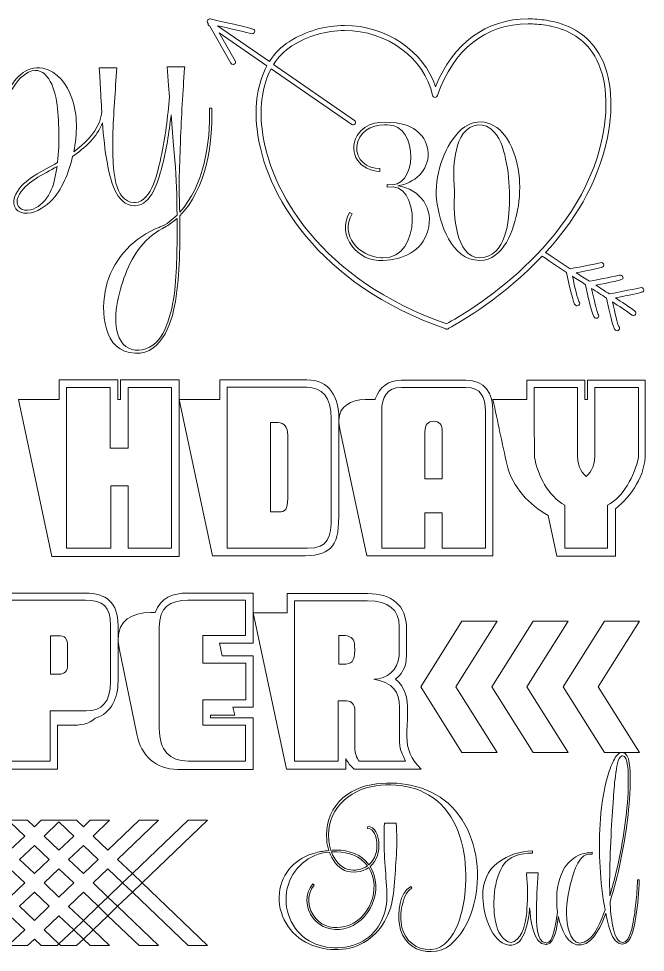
# Model space of a CAD drawing. Header units: inches. Extents: x 0.1 to 14.8, y -15.1 to -2.9.
# Drawn here: x 7.04 to 14.81, y -15.13 to -3.55 of the extents above; entities that cross this region are included whole.
import ezdxf

# ---------------------------------------------------------------- set-up
doc = ezdxf.new("R2010")
doc.units = ezdxf.units.IN
doc.header["$MEASUREMENT"] = 0
doc.layers.add('Layer 1', color=7, linetype='Continuous')

# ---------------------------------------------------------------- blocks, each defined once
blk = doc.blocks.new('block 2')
at = {"layer": 'Layer 1', "lineweight": 0}
for points, knots in [([(9.139, -10.675), (9.139, -10.675), (9.951, -10.675), (9.951, -10.675), (9.951, -10.675), (9.951, -11.297), (9.951, -11.297), (9.951, -11.297), (9.531, -11.297), (9.531, -11.297), (9.531, -11.297), (9.565, -11.454), (9.565, -11.454), (9.565, -11.454), (9.951, -11.454), (9.951, -11.454), (9.951, -11.454), (9.951, -12.091), (9.951, -12.091), (9.951, -12.091), (9.7, -12.091), (9.7, -12.091), (9.7, -12.091), (9.722, -12.19), (9.722, -12.19), (9.722, -12.19), (9.423, -12.19), (9.423, -12.19), (9.423, -12.19), (9.423, -12.22), (9.423, -12.22), (9.423, -12.22), (9.951, -12.22), (9.951, -12.22), (9.951, -12.22), (9.951, -12.86), (9.951, -12.86), (9.951, -12.86), (9.012, -12.86), (9.012, -12.86), (8.737, -12.86), (8.562, -12.688), (8.508, -12.426), (8.508, -12.426), (8.288, -11.357), (8.288, -11.357), (8.282, -11.321), (8.276, -11.284), (8.276, -11.245), (8.276, -11.016), (8.445, -10.916), (8.68, -10.916), (8.68, -10.916), (8.734, -10.916), (8.734, -10.916), (8.804, -10.732), (8.955, -10.675), (9.139, -10.675)], [0, 0, 0, 0, 1, 1, 1, 2, 2, 2, 3, 3, 3, 4, 4, 4, 5, 5, 5, 6, 6, 6, 7, 7, 7, 8, 8, 8, 9, 9, 9, 10, 10, 10, 11, 11, 11, 12, 12, 12, 13, 13, 13, 14, 14, 14, 15, 15, 15, 16, 16, 16, 17, 17, 17, 18, 18, 18, 19, 19, 19, 19]), ([(9.857, -10.765), (9.857, -10.765), (9.139, -10.765), (9.139, -10.765), (8.916, -10.765), (8.786, -10.847), (8.786, -11.1), (8.786, -11.1), (8.786, -12.35), (8.786, -12.35), (8.786, -12.628), (8.913, -12.758), (9.145, -12.758), (9.145, -12.758), (9.857, -12.758), (9.857, -12.758), (9.857, -12.758), (9.857, -12.314), (9.857, -12.314), (9.857, -12.314), (9.326, -12.314), (9.326, -12.314), (9.326, -12.314), (9.326, -11.997), (9.326, -11.997), (9.326, -11.997), (9.86, -11.997), (9.86, -11.997), (9.86, -11.997), (9.86, -11.544), (9.86, -11.544), (9.86, -11.544), (9.326, -11.544), (9.326, -11.544), (9.326, -11.544), (9.326, -11.2), (9.326, -11.2), (9.326, -11.2), (9.857, -11.2), (9.857, -11.2), (9.857, -11.2), (9.857, -10.765), (9.857, -10.765)], [0, 0, 0, 0, 1, 1, 1, 2, 2, 2, 3, 3, 3, 4, 4, 4, 5, 5, 5, 6, 6, 6, 7, 7, 7, 8, 8, 8, 9, 9, 9, 10, 10, 10, 11, 11, 11, 12, 12, 12, 13, 13, 13, 14, 14, 14, 14])]:
    blk.add_open_spline(points, degree=3, knots=knots, dxfattribs=at)
blk = doc.blocks.new('block 3')
at = {"layer": 'Layer 1', "lineweight": 0}
for points, knots in [([(10.614, -8.032), (10.904, -8.032), (11.012, -8.253), (11.012, -8.512), (11.012, -8.512), (11.012, -9.726), (11.012, -9.726), (11.012, -10.122), (10.895, -10.215), (10.532, -10.215), (10.532, -10.215), (9.446, -10.215), (9.446, -10.215), (9.446, -10.215), (9.032, -8.274), (9.032, -8.274), (9.032, -8.274), (9.536, -8.274), (9.536, -8.274), (9.536, -8.274), (9.536, -8.032), (9.536, -8.032), (9.536, -8.032), (10.614, -8.032), (10.614, -8.032)], [0, 0, 0, 0, 1, 1, 1, 2, 2, 2, 3, 3, 3, 4, 4, 4, 5, 5, 5, 6, 6, 6, 7, 7, 7, 8, 8, 8, 8]), ([(10.614, -8.123), (10.614, -8.123), (9.63, -8.123), (9.63, -8.123), (9.63, -8.123), (9.63, -10.119), (9.63, -10.119), (9.63, -10.119), (10.626, -10.119), (10.626, -10.119), (10.883, -10.119), (10.919, -9.989), (10.919, -9.726), (10.919, -9.726), (10.919, -8.512), (10.919, -8.512), (10.919, -8.247), (10.804, -8.123), (10.614, -8.123)], [0, 0, 0, 0, 1, 1, 1, 2, 2, 2, 3, 3, 3, 4, 4, 4, 5, 5, 5, 6, 6, 6, 6])]:
    blk.add_open_spline(points, degree=3, knots=knots, dxfattribs=at)
blk = doc.blocks.new('block 5')
at = {"layer": 'Layer 1', "lineweight": 0}
for points, knots in [([(9.385, -3.603), (9.379, -3.592), (9.38, -3.579), (9.387, -3.569), (9.394, -3.56), (9.407, -3.555), (9.419, -3.558), (9.745, -3.632), (9.879, -3.662), (9.933, -3.681), (9.935, -3.681), (9.936, -3.681), (9.938, -3.681), (9.938, -3.681), (9.938, -3.682), (9.938, -3.682), (9.971, -3.695), (9.97, -3.702), (9.969, -3.715), (9.967, -3.736), (9.94, -3.748), (9.923, -3.739), (9.89, -3.729), (9.686, -3.682), (9.509, -3.642), (9.509, -3.642), (10.152, -4.086), (10.152, -4.086), (10.216, -3.985), (10.298, -3.901), (10.395, -3.84), (10.606, -3.709), (10.844, -3.639), (11.084, -3.639), (11.602, -3.639), (12.068, -3.959), (12.211, -4.398), (12.427, -3.862), (12.841, -3.557), (13.359, -3.557), (13.433, -3.557), (13.511, -3.563), (13.589, -3.575), (13.862, -3.618), (14.069, -3.739), (14.205, -3.935), (14.387, -4.197), (14.434, -4.592), (14.339, -5.048), (14.222, -5.612), (13.916, -6.083), (13.577, -6.453), (13.684, -6.526), (13.785, -6.593), (13.882, -6.656), (14.02, -6.629), (14.22, -6.59), (14.254, -6.581), (14.271, -6.572), (14.297, -6.585), (14.299, -6.606), (14.301, -6.619), (14.301, -6.627), (14.268, -6.638), (14.268, -6.638), (14.268, -6.64), (14.268, -6.64), (14.267, -6.64), (14.265, -6.639), (14.264, -6.639), (14.223, -6.652), (14.137, -6.67), (13.957, -6.705), (14.013, -6.741), (14.068, -6.776), (14.123, -6.81), (14.26, -6.783), (14.457, -6.744), (14.491, -6.736), (14.509, -6.727), (14.534, -6.74), (14.536, -6.76), (14.538, -6.774), (14.539, -6.782), (14.505, -6.793), (14.505, -6.793), (14.505, -6.794), (14.505, -6.794), (14.504, -6.794), (14.502, -6.794), (14.501, -6.794), (14.461, -6.807), (14.376, -6.824), (14.199, -6.858), (14.254, -6.894), (14.311, -6.93), (14.368, -6.967), (14.506, -6.94), (14.714, -6.899), (14.749, -6.89), (14.766, -6.882), (14.792, -6.894), (14.794, -6.915), (14.795, -6.929), (14.796, -6.936), (14.763, -6.947), (14.763, -6.947), (14.763, -6.949), (14.763, -6.949), (14.761, -6.949), (14.76, -6.949), (14.759, -6.949), (14.718, -6.962), (14.629, -6.979), (14.443, -7.016), (14.521, -7.067), (14.601, -7.121), (14.685, -7.179), (14.699, -7.188), (14.702, -7.207), (14.693, -7.222), (14.687, -7.23), (14.677, -7.235), (14.667, -7.235), (14.661, -7.235), (14.655, -7.233), (14.65, -7.229), (14.565, -7.171), (14.485, -7.117), (14.406, -7.066), (14.437, -7.205), (14.47, -7.341), (14.484, -7.369), (14.491, -7.375), (14.495, -7.383), (14.495, -7.392), (14.495, -7.409), (14.481, -7.423), (14.464, -7.423), (14.435, -7.423), (14.418, -7.423), (14.333, -7.018), (14.269, -6.977), (14.207, -6.937), (14.146, -6.898), (14.177, -7.042), (14.212, -7.185), (14.226, -7.214), (14.233, -7.22), (14.237, -7.228), (14.237, -7.238), (14.237, -7.255), (14.223, -7.268), (14.206, -7.268), (14.177, -7.268), (14.16, -7.268), (14.073, -6.852), (14.073, -6.852), (14.073, -6.852), (14.073, -6.852), (14.019, -6.818), (13.965, -6.783), (13.909, -6.748), (13.941, -6.89), (13.975, -7.031), (13.989, -7.06), (13.996, -7.065), (14, -7.074), (14, -7.083), (14, -7.1), (13.986, -7.114), (13.969, -7.114), (13.94, -7.114), (13.923, -7.114), (13.836, -6.7), (13.74, -6.638), (13.64, -6.571), (13.534, -6.498), (13.06, -7), (12.534, -7.307), (12.375, -7.393), (12.375, -7.393), (12.367, -7.398), (12.367, -7.398), (12.362, -7.401), (12.356, -7.403), (12.35, -7.403), (12.346, -7.403), (12.342, -7.402), (12.339, -7.401), (10.755, -6.849), (10.088, -5.723), (9.999, -4.925), (9.964, -4.62), (10.009, -4.348), (10.121, -4.14), (10.121, -4.14), (9.529, -3.73), (9.529, -3.73), (9.529, -3.73), (9.727, -4.078), (9.727, -4.078), (9.736, -4.092), (9.731, -4.111), (9.716, -4.12), (9.711, -4.123), (9.706, -4.124), (9.701, -4.124), (9.69, -4.124), (9.679, -4.118), (9.674, -4.108), (9.674, -4.108), (9.411, -3.649), (9.411, -3.649), (9.411, -3.649), (9.404, -3.644), (9.404, -3.644), (9.395, -3.637), (9.39, -3.626), (9.392, -3.615), (9.392, -3.615), (9.385, -3.603), (9.385, -3.603)], [0, 0, 0, 0, 1, 1, 1, 2, 2, 2, 3, 3, 3, 4, 4, 4, 5, 5, 5, 6, 6, 6, 7, 7, 7, 8, 8, 8, 9, 9, 9, 10, 10, 10, 11, 11, 11, 12, 12, 12, 13, 13, 13, 14, 14, 14, 15, 15, 15, 16, 16, 16, 17, 17, 17, 18, 18, 18, 19, 19, 19, 20, 20, 20, 21, 21, 21, 22, 22, 22, 23, 23, 23, 24, 24, 24, 25, 25, 25, 26, 26, 26, 27, 27, 27, 28, 28, 28, 29, 29, 29, 30, 30, 30, 31, 31, 31, 32, 32, 32, 33, 33, 33, 34, 34, 34, 35, 35, 35, 36, 36, 36, 37, 37, 37, 38, 38, 38, 39, 39, 39, 40, 40, 40, 41, 41, 41, 42, 42, 42, 43, 43, 43, 44, 44, 44, 45, 45, 45, 46, 46, 46, 47, 47, 47, 48, 48, 48, 49, 49, 49, 50, 50, 50, 51, 51, 51, 52, 52, 52, 53, 53, 53, 54, 54, 54, 55, 55, 55, 56, 56, 56, 57, 57, 57, 58, 58, 58, 59, 59, 59, 60, 60, 60, 61, 61, 61, 62, 62, 62, 63, 63, 63, 64, 64, 64, 65, 65, 65, 66, 66, 66, 67, 67, 67, 68, 68, 68, 69, 69, 69, 70, 70, 70, 71, 71, 71, 72, 72, 72, 73, 73, 73, 74, 74, 74, 74]), ([(10.203, -4.121), (10.203, -4.121), (11.207, -4.815), (11.207, -4.815), (11.221, -4.825), (11.225, -4.844), (11.215, -4.858), (11.209, -4.867), (11.199, -4.871), (11.19, -4.871), (11.183, -4.871), (11.177, -4.87), (11.172, -4.866), (11.172, -4.866), (10.172, -4.175), (10.172, -4.175), (10.068, -4.371), (10.027, -4.629), (10.06, -4.919), (10.147, -5.696), (10.799, -6.795), (12.347, -7.338), (12.624, -7.187), (14, -6.376), (14.279, -5.035), (14.37, -4.596), (14.326, -4.218), (14.155, -3.97), (14.029, -3.788), (13.835, -3.676), (13.579, -3.636), (13.504, -3.624), (13.43, -3.619), (13.359, -3.619), (12.833, -3.619), (12.433, -3.935), (12.235, -4.509), (12.23, -4.522), (12.217, -4.531), (12.204, -4.53), (12.19, -4.529), (12.178, -4.519), (12.175, -4.506), (12.079, -4.047), (11.61, -3.701), (11.084, -3.701), (10.855, -3.701), (10.629, -3.767), (10.428, -3.893), (10.338, -3.949), (10.262, -4.027), (10.203, -4.121)], [0, 0, 0, 0, 1, 1, 1, 2, 2, 2, 3, 3, 3, 4, 4, 4, 5, 5, 5, 6, 6, 6, 7, 7, 7, 8, 8, 8, 9, 9, 9, 10, 10, 10, 11, 11, 11, 12, 12, 12, 13, 13, 13, 14, 14, 14, 15, 15, 15, 16, 16, 16, 17, 17, 17, 17])]:
    blk.add_open_spline(points, degree=3, knots=knots, dxfattribs=at)
blk = doc.blocks.new('block 6')
at = {"layer": 'Layer 1', "lineweight": 0}
for points, knots in [([(6.793, -12.857), (6.793, -12.857), (6.383, -10.916), (6.383, -10.916), (6.383, -10.916), (6.799, -10.916), (6.799, -10.916), (6.799, -10.916), (6.799, -10.675), (6.799, -10.675), (6.799, -10.675), (7.871, -10.675), (7.871, -10.675), (8.128, -10.675), (8.275, -10.795), (8.275, -11.076), (8.275, -11.076), (8.275, -11.768), (8.275, -11.768), (8.275, -11.964), (8.2, -12.166), (7.992, -12.226), (7.922, -12.302), (7.801, -12.314), (7.687, -12.314), (7.629, -12.314), (7.572, -12.311), (7.524, -12.311), (7.524, -12.311), (7.524, -12.857), (7.524, -12.857), (7.524, -12.857), (6.793, -12.857), (6.793, -12.857)], [0, 0, 0, 0, 1, 1, 1, 2, 2, 2, 3, 3, 3, 4, 4, 4, 5, 5, 5, 6, 6, 6, 7, 7, 7, 8, 8, 8, 9, 9, 9, 10, 10, 10, 11, 11, 11, 11]), ([(6.893, -12.758), (6.893, -12.758), (7.433, -12.758), (7.433, -12.758), (7.433, -12.758), (7.433, -12.136), (7.433, -12.136), (7.433, -12.136), (7.88, -12.136), (7.88, -12.136), (8.076, -12.136), (8.182, -12.03), (8.182, -11.765), (8.182, -11.765), (8.182, -11.076), (8.182, -11.076), (8.182, -10.841), (8.091, -10.765), (7.871, -10.765), (7.871, -10.765), (6.893, -10.765), (6.893, -10.765), (6.893, -10.765), (6.893, -12.758), (6.893, -12.758)], [0, 0, 0, 0, 1, 1, 1, 2, 2, 2, 3, 3, 3, 4, 4, 4, 5, 5, 5, 6, 6, 6, 7, 7, 7, 8, 8, 8, 8])]:
    blk.add_open_spline(points, degree=3, knots=knots, dxfattribs=at)
blk = doc.blocks.new('block 7')
at = {"layer": 'Layer 1', "lineweight": 0}
for points in [[(9.032, -10.221), (7.453, -10.221), (7.042, -8.277), (7.544, -8.277), (7.544, -8.032), (8.271, -8.032), (8.271, -8.277), (8.304, -8.277), (8.304, -8.032), (9.032, -8.032), (9.032, -10.221)], [(8.938, -8.126), (8.401, -8.126), (8.401, -8.878), (8.178, -8.878), (8.178, -8.126), (7.637, -8.126), (7.637, -10.119), (8.184, -10.119), (8.184, -9.346), (8.401, -9.346), (8.401, -10.119), (8.938, -10.119), (8.938, -8.126)]]:
    blk.add_lwpolyline(points, dxfattribs=at)
blk = doc.blocks.new('block 12')
at = {"layer": 'Layer 1', "lineweight": 0}
for points, knots in [([(12.225, -5.796), (12.194, -5.522), (12.305, -5.162), (12.497, -4.962), (12.694, -4.755), (12.956, -4.813), (13.099, -5.045), (13.26, -5.299), (13.284, -5.637), (13.23, -5.927), (13.186, -6.159), (13.057, -6.554), (12.761, -6.552), (12.396, -6.548), (12.265, -6.092), (12.225, -5.796)], [0, 0, 0, 0, 1, 1, 1, 2, 2, 2, 3, 3, 3, 4, 4, 4, 5, 5, 5, 5]), ([(12.446, -5.754), (12.446, -5.754), (12.444, -5.816), (12.444, -5.816), (12.438, -6.03), (12.48, -6.592), (12.823, -6.512), (13.115, -6.445), (13.129, -5.99), (13.129, -5.756), (13.127, -5.601), (13.115, -5.444), (13.081, -5.293), (13.053, -5.16), (13.01, -5.008), (12.896, -4.92), (12.757, -4.815), (12.599, -4.888), (12.525, -5.029), (12.46, -5.156), (12.442, -5.307), (12.438, -5.448), (12.436, -5.552), (12.448, -5.653), (12.446, -5.754)], [0, 0, 0, 0, 1, 1, 1, 2, 2, 2, 3, 3, 3, 4, 4, 4, 5, 5, 5, 6, 6, 6, 7, 7, 7, 8, 8, 8, 8])]:
    blk.add_open_spline(points, degree=3, knots=knots, dxfattribs=at)
blk = doc.blocks.new('block 13')
at = {"layer": 'Layer 1', "lineweight": 0}
for points, knots in [([(10.365, -12.857), (10.365, -12.857), (9.951, -10.922), (9.951, -10.922), (9.951, -10.922), (10.371, -10.922), (10.371, -10.922), (10.371, -10.922), (10.371, -10.681), (10.371, -10.681), (10.371, -10.681), (11.373, -10.681), (11.373, -10.681), (11.657, -10.681), (11.853, -10.814), (11.853, -11.124), (11.853, -11.124), (11.853, -11.387), (11.853, -11.387), (11.853, -11.55), (11.838, -11.641), (11.714, -11.743), (11.838, -11.831), (11.865, -11.979), (11.865, -12.139), (11.865, -12.242), (11.856, -12.347), (11.856, -12.447), (11.856, -12.619), (11.907, -12.728), (12.034, -12.857), (12.034, -12.857), (11.201, -12.857), (11.201, -12.857), (11.156, -12.815), (11.125, -12.782), (11.098, -12.725), (11.098, -12.725), (11.098, -12.857), (11.098, -12.857), (11.098, -12.857), (10.365, -12.857), (10.365, -12.857)], [0, 0, 0, 0, 1, 1, 1, 2, 2, 2, 3, 3, 3, 4, 4, 4, 5, 5, 5, 6, 6, 6, 7, 7, 7, 8, 8, 8, 9, 9, 9, 10, 10, 10, 11, 11, 11, 12, 12, 12, 13, 13, 13, 14, 14, 14, 14]), ([(10.464, -12.758), (10.464, -12.758), (11.005, -12.758), (11.005, -12.758), (11.005, -12.758), (11.005, -12.009), (11.005, -12.009), (11.005, -12.009), (11.083, -12.009), (11.083, -12.009), (11.159, -12.009), (11.195, -12.033), (11.21, -12.103), (11.21, -12.103), (11.21, -12.586), (11.21, -12.586), (11.21, -12.667), (11.234, -12.715), (11.264, -12.758), (11.264, -12.758), (11.838, -12.758), (11.838, -12.758), (11.811, -12.673), (11.766, -12.643), (11.766, -12.522), (11.766, -12.522), (11.766, -12.091), (11.766, -12.091), (11.766, -11.894), (11.687, -11.789), (11.445, -11.743), (11.615, -11.743), (11.741, -11.629), (11.762, -11.451), (11.762, -11.451), (11.762, -11.091), (11.762, -11.091), (11.762, -10.88), (11.63, -10.771), (11.37, -10.771), (11.37, -10.771), (10.464, -10.771), (10.464, -10.771), (10.464, -10.771), (10.464, -12.758), (10.464, -12.758)], [0, 0, 0, 0, 1, 1, 1, 2, 2, 2, 3, 3, 3, 4, 4, 4, 5, 5, 5, 6, 6, 6, 7, 7, 7, 8, 8, 8, 9, 9, 9, 10, 10, 10, 11, 11, 11, 12, 12, 12, 13, 13, 13, 14, 14, 14, 15, 15, 15, 15])]:
    blk.add_open_spline(points, degree=3, knots=knots, dxfattribs=at)
blk = doc.blocks.new('block 14')
at = {"layer": 'Layer 1', "lineweight": 0}
for points in [[(12.924, -8.419), (12.924, -8.419), (12.924, -10.215), (12.924, -10.215), (12.924, -10.215), (11.36, -10.215), (11.36, -10.215), (11.36, -10.215), (11.025, -8.645), (11.025, -8.645), (11.016, -8.606), (11.013, -8.57), (11.013, -8.537), (11.013, -8.358), (11.163, -8.277), (11.339, -8.277), (11.339, -8.277), (11.462, -8.277), (11.462, -8.277), (11.462, -8.277), (11.465, -8.268), (11.465, -8.268), (11.514, -8.123), (11.634, -8.035), (11.785, -8.035), (11.785, -8.035), (12.588, -8.035), (12.588, -8.035), (12.824, -8.035), (12.924, -8.198), (12.924, -8.419)], [(12.83, -8.419), (12.83, -8.25), (12.776, -8.126), (12.588, -8.126), (12.588, -8.126), (11.788, -8.126), (11.788, -8.126), (11.607, -8.126), (11.544, -8.25), (11.544, -8.419), (11.544, -8.419), (11.544, -10.119), (11.544, -10.119), (11.544, -10.119), (12.081, -10.119), (12.081, -10.119), (12.081, -10.119), (12.081, -9.681), (12.081, -9.681), (12.081, -9.681), (12.296, -9.681), (12.296, -9.681), (12.296, -9.681), (12.296, -10.119), (12.296, -10.119), (12.296, -10.119), (12.83, -10.119), (12.83, -10.119), (12.83, -10.119), (12.83, -8.419), (12.83, -8.419)]]:
    blk.add_open_spline(points, degree=3, knots=[0, 0, 0, 0, 1, 1, 1, 2, 2, 2, 3, 3, 3, 4, 4, 4, 5, 5, 5, 6, 6, 6, 7, 7, 7, 8, 8, 8, 9, 9, 9, 10, 10, 10, 10], dxfattribs=at)
blk = doc.blocks.new('block 15')
at = {"layer": 'Layer 1', "lineweight": 0}
for points, knots in [([(3.875, -4.341), (4.06, -4.21), (4.282, -4.13), (4.508, -4.13), (4.508, -4.13), (4.508, -4.172), (4.508, -4.172), (4.298, -4.172), (4.068, -4.222), (3.95, -4.412), (3.851, -4.573), (3.806, -4.791), (3.794, -4.978), (3.794, -4.978), (3.794, -4.992), (3.794, -4.992), (3.794, -4.992), (3.792, -5.006), (3.792, -5.006), (3.784, -5.198), (3.792, -5.405), (3.859, -5.588), (3.911, -5.733), (4.07, -5.937), (4.224, -5.78), (4.365, -5.637), (4.393, -5.393), (4.407, -5.204), (4.425, -4.99), (4.417, -4.776), (4.397, -4.561), (4.397, -4.561), (4.401, -4.561), (4.401, -4.561), (4.399, -4.553), (4.399, -4.545), (4.399, -4.535), (4.399, -4.535), (4.618, -4.535), (4.618, -4.535), (4.6, -4.791), (4.58, -5.048), (4.584, -5.306), (4.586, -5.437), (4.568, -5.832), (4.763, -5.848), (4.763, -5.848), (4.765, -5.85), (4.765, -5.85), (4.765, -5.85), (4.772, -5.85), (4.772, -5.85), (4.886, -5.842), (4.923, -5.578), (4.939, -5.498), (4.973, -5.333), (4.991, -5.167), (5.005, -5), (5.011, -4.906), (5.018, -4.811), (5.022, -4.717), (5.005, -4.532), (4.987, -4.348), (4.967, -4.164), (4.967, -4.164), (5.176, -4.164), (5.176, -4.164), (5.144, -4.468), (5.132, -4.774), (5.124, -5.079), (5.187, -4.877), (5.259, -4.672), (5.362, -4.484), (5.456, -4.313), (5.596, -4.126), (5.817, -4.168), (5.998, -4.202), (6.119, -4.376), (6.176, -4.539), (6.25, -4.75), (6.242, -4.988), (6.198, -5.204), (6.327, -5.109), (6.456, -4.992), (6.516, -4.837), (6.533, -4.791), (6.544, -4.741), (6.547, -4.692), (6.531, -4.516), (6.513, -4.34), (6.494, -4.164), (6.494, -4.164), (6.702, -4.164), (6.702, -4.164), (6.671, -4.468), (6.659, -4.774), (6.651, -5.079), (6.714, -4.877), (6.786, -4.672), (6.889, -4.484), (6.982, -4.313), (7.123, -4.126), (7.344, -4.168), (7.524, -4.202), (7.646, -4.376), (7.703, -4.539), (7.777, -4.75), (7.769, -4.988), (7.725, -5.204), (7.854, -5.109), (7.983, -4.992), (8.043, -4.837), (8.059, -4.794), (8.069, -4.748), (8.073, -4.702), (8.071, -4.665), (8.069, -4.628), (8.067, -4.591), (8.067, -4.591), (8.049, -4.269), (8.049, -4.269), (8.049, -4.269), (8.041, -4.164), (8.041, -4.164), (8.041, -4.164), (8.261, -4.164), (8.261, -4.164), (8.261, -4.164), (8.245, -4.378), (8.245, -4.378), (8.225, -4.66), (8.204, -4.944), (8.211, -5.23), (8.217, -5.405), (8.219, -5.824), (8.476, -5.834), (8.476, -5.834), (8.487, -5.834), (8.487, -5.834), (8.698, -5.826), (8.771, -5.425), (8.807, -5.274), (8.863, -5.026), (8.892, -4.774), (8.912, -4.523), (8.912, -4.523), (8.902, -4.384), (8.902, -4.384), (8.902, -4.384), (8.883, -4.152), (8.883, -4.152), (8.883, -4.152), (9.101, -4.152), (9.101, -4.152), (9.095, -4.228), (9.089, -4.305), (9.085, -4.382), (9.085, -4.382), (9.077, -4.498), (9.077, -4.498), (9.077, -4.498), (9.071, -4.613), (9.071, -4.613), (9.061, -4.768), (9.055, -4.92), (9.049, -5.075), (9.049, -5.075), (9.041, -5.306), (9.041, -5.306), (9.041, -5.306), (9.031, -5.538), (9.031, -5.538), (9.029, -5.677), (9.039, -5.816), (9.039, -5.955), (9.341, -5.625), (9.421, -5.095), (9.409, -4.666), (9.409, -4.666), (9.438, -4.664), (9.438, -4.664), (9.45, -5.111), (9.365, -5.667), (9.041, -5.999), (9.043, -6.35), (9.045, -6.709), (8.986, -7.059), (8.938, -7.351), (8.797, -7.766), (8.418, -7.694), (8.059, -7.627), (8.059, -7.093), (8.14, -6.826), (8.237, -6.513), (8.479, -6.259), (8.785, -6.142), (8.785, -6.142), (8.799, -6.136), (8.799, -6.136), (8.877, -6.106), (8.946, -6.048), (9.006, -5.991), (9.004, -5.762), (9, -5.536), (8.98, -5.308), (8.98, -5.308), (8.96, -5.077), (8.96, -5.077), (8.96, -5.077), (8.932, -4.748), (8.932, -4.748), (8.908, -4.968), (8.875, -5.189), (8.817, -5.401), (8.775, -5.556), (8.692, -5.868), (8.489, -5.873), (8.489, -5.873), (8.481, -5.873), (8.481, -5.873), (8.243, -5.873), (8.176, -5.532), (8.142, -5.353), (8.111, -5.185), (8.094, -5.014), (8.082, -4.844), (8.017, -5.02), (7.862, -5.158), (7.711, -5.264), (7.663, -5.459), (7.584, -5.679), (7.437, -5.822), (7.437, -5.822), (7.427, -5.83), (7.427, -5.83), (7.346, -5.905), (7.225, -5.979), (7.107, -5.965), (6.984, -5.951), (6.957, -5.83), (7.006, -5.731), (7.104, -5.538), (7.348, -5.445), (7.524, -5.337), (7.552, -5.085), (7.546, -4.827), (7.512, -4.577), (7.491, -4.42), (7.389, -4.114), (7.165, -4.218), (6.972, -4.309), (6.879, -4.609), (6.818, -4.795), (6.742, -5.022), (6.689, -5.256), (6.643, -5.492), (6.645, -6.008), (6.673, -6.525), (6.657, -7.043), (6.657, -7.043), (6.653, -7.132), (6.653, -7.132), (6.647, -7.263), (6.639, -7.394), (6.619, -7.523), (6.607, -7.601), (6.587, -7.775), (6.478, -7.779), (6.325, -7.781), (6.323, -7.39), (6.319, -7.293), (6.307, -7.073), (6.321, -6.852), (6.343, -6.634), (6.391, -6.173), (6.474, -5.715), (6.595, -5.268), (6.584, -5.123), (6.572, -4.978), (6.559, -4.833), (6.497, -5.014), (6.339, -5.156), (6.184, -5.264), (6.137, -5.459), (6.057, -5.679), (5.91, -5.822), (5.91, -5.822), (5.9, -5.83), (5.9, -5.83), (5.819, -5.905), (5.698, -5.979), (5.581, -5.965), (5.458, -5.951), (5.43, -5.83), (5.479, -5.731), (5.577, -5.538), (5.821, -5.445), (5.998, -5.337), (6.025, -5.085), (6.019, -4.827), (5.986, -4.577), (5.964, -4.42), (5.863, -4.114), (5.638, -4.218), (5.446, -4.309), (5.352, -4.609), (5.291, -4.795), (5.215, -5.022), (5.162, -5.256), (5.116, -5.492), (5.118, -6.008), (5.146, -6.525), (5.13, -7.043), (5.13, -7.043), (5.126, -7.132), (5.126, -7.132), (5.12, -7.263), (5.112, -7.394), (5.092, -7.523), (5.08, -7.601), (5.06, -7.775), (4.951, -7.779), (4.798, -7.781), (4.796, -7.39), (4.792, -7.293), (4.78, -7.073), (4.794, -6.852), (4.816, -6.634), (4.864, -6.173), (4.947, -5.715), (5.068, -5.268), (5.06, -5.152), (5.05, -5.035), (5.04, -4.919), (5.029, -5.071), (5.014, -5.222), (4.991, -5.371), (4.971, -5.494), (4.941, -5.85), (4.774, -5.875), (4.774, -5.875), (4.772, -5.875), (4.772, -5.875), (4.772, -5.875), (4.768, -5.877), (4.768, -5.877), (4.768, -5.877), (4.763, -5.877), (4.763, -5.877), (4.504, -5.889), (4.475, -5.355), (4.455, -5.189), (4.441, -5.411), (4.363, -6.007), (4.002, -5.873), (3.845, -5.816), (3.748, -5.641), (3.686, -5.496), (3.623, -5.339), (3.589, -5.173), (3.583, -5.004), (3.583, -5.004), (3.583, -4.988), (3.583, -4.988), (3.583, -4.988), (3.581, -4.972), (3.581, -4.972), (3.581, -4.72), (3.665, -4.488), (3.875, -4.341)], [0, 0, 0, 0, 1, 1, 1, 2, 2, 2, 3, 3, 3, 4, 4, 4, 5, 5, 5, 6, 6, 6, 7, 7, 7, 8, 8, 8, 9, 9, 9, 10, 10, 10, 11, 11, 11, 12, 12, 12, 13, 13, 13, 14, 14, 14, 15, 15, 15, 16, 16, 16, 17, 17, 17, 18, 18, 18, 19, 19, 19, 20, 20, 20, 21, 21, 21, 22, 22, 22, 23, 23, 23, 24, 24, 24, 25, 25, 25, 26, 26, 26, 27, 27, 27, 28, 28, 28, 29, 29, 29, 30, 30, 30, 31, 31, 31, 32, 32, 32, 33, 33, 33, 34, 34, 34, 35, 35, 35, 36, 36, 36, 37, 37, 37, 38, 38, 38, 39, 39, 39, 40, 40, 40, 41, 41, 41, 42, 42, 42, 43, 43, 43, 44, 44, 44, 45, 45, 45, 46, 46, 46, 47, 47, 47, 48, 48, 48, 49, 49, 49, 50, 50, 50, 51, 51, 51, 52, 52, 52, 53, 53, 53, 54, 54, 54, 55, 55, 55, 56, 56, 56, 57, 57, 57, 58, 58, 58, 59, 59, 59, 60, 60, 60, 61, 61, 61, 62, 62, 62, 63, 63, 63, 64, 64, 64, 65, 65, 65, 66, 66, 66, 67, 67, 67, 68, 68, 68, 69, 69, 69, 70, 70, 70, 71, 71, 71, 72, 72, 72, 73, 73, 73, 74, 74, 74, 75, 75, 75, 76, 76, 76, 77, 77, 77, 78, 78, 78, 79, 79, 79, 80, 80, 80, 81, 81, 81, 82, 82, 82, 83, 83, 83, 84, 84, 84, 85, 85, 85, 86, 86, 86, 87, 87, 87, 88, 88, 88, 89, 89, 89, 90, 90, 90, 91, 91, 91, 92, 92, 92, 93, 93, 93, 94, 94, 94, 95, 95, 95, 96, 96, 96, 97, 97, 97, 98, 98, 98, 99, 99, 99, 100, 100, 100, 101, 101, 101, 102, 102, 102, 103, 103, 103, 104, 104, 104, 105, 105, 105, 106, 106, 106, 107, 107, 107, 108, 108, 108, 109, 109, 109, 110, 110, 110, 111, 111, 111, 112, 112, 112, 113, 113, 113, 114, 114, 114, 115, 115, 115, 116, 116, 116, 117, 117, 117, 118, 118, 118, 119, 119, 119, 120, 120, 120, 121, 121, 121, 122, 122, 122, 123, 123, 123, 123]), ([(5.992, -5.387), (5.829, -5.486), (5.591, -5.578), (5.509, -5.762), (5.467, -5.858), (5.523, -5.935), (5.626, -5.929), (5.722, -5.925), (5.801, -5.858), (5.857, -5.788), (5.857, -5.788), (5.863, -5.778), (5.863, -5.778), (5.924, -5.697), (5.954, -5.592), (5.974, -5.492), (5.974, -5.492), (5.992, -5.387), (5.992, -5.387)], [0, 0, 0, 0, 1, 1, 1, 2, 2, 2, 3, 3, 3, 4, 4, 4, 5, 5, 5, 6, 6, 6, 6]), ([(7.518, -5.387), (7.356, -5.486), (7.117, -5.578), (7.036, -5.762), (6.994, -5.858), (7.05, -5.935), (7.153, -5.929), (7.248, -5.925), (7.328, -5.858), (7.383, -5.788), (7.383, -5.788), (7.389, -5.778), (7.389, -5.778), (7.451, -5.697), (7.481, -5.592), (7.501, -5.492), (7.501, -5.492), (7.518, -5.387), (7.518, -5.387)], [0, 0, 0, 0, 1, 1, 1, 2, 2, 2, 3, 3, 3, 4, 4, 4, 5, 5, 5, 6, 6, 6, 6]), ([(5.09, -5.633), (5.017, -6.058), (4.965, -6.489), (4.935, -6.922), (4.935, -6.922), (4.923, -7.098), (4.923, -7.098), (4.915, -7.228), (4.908, -7.355), (4.91, -7.484), (4.91, -7.549), (4.902, -7.662), (4.949, -7.718), (4.949, -7.718), (4.951, -7.718), (4.951, -7.718), (5.023, -7.724), (5.05, -7.529), (5.058, -7.486), (5.082, -7.361), (5.092, -7.233), (5.098, -7.106), (5.112, -6.844), (5.106, -6.584), (5.102, -6.322), (5.102, -6.322), (5.098, -6.142), (5.098, -6.142), (5.098, -6.142), (5.094, -5.963), (5.094, -5.963), (5.092, -5.852), (5.094, -5.742), (5.09, -5.633)], [0, 0, 0, 0, 1, 1, 1, 2, 2, 2, 3, 3, 3, 4, 4, 4, 5, 5, 5, 6, 6, 6, 7, 7, 7, 8, 8, 8, 9, 9, 9, 10, 10, 10, 11, 11, 11, 11]), ([(6.617, -5.633), (6.544, -6.058), (6.492, -6.489), (6.462, -6.922), (6.462, -6.922), (6.45, -7.098), (6.45, -7.098), (6.442, -7.228), (6.434, -7.355), (6.436, -7.484), (6.436, -7.549), (6.428, -7.662), (6.476, -7.718), (6.476, -7.718), (6.478, -7.718), (6.478, -7.718), (6.55, -7.724), (6.577, -7.529), (6.585, -7.486), (6.609, -7.361), (6.619, -7.233), (6.625, -7.106), (6.639, -6.844), (6.633, -6.584), (6.629, -6.322), (6.629, -6.322), (6.625, -6.142), (6.625, -6.142), (6.625, -6.142), (6.621, -5.963), (6.621, -5.963), (6.619, -5.852), (6.621, -5.742), (6.617, -5.633)], [0, 0, 0, 0, 1, 1, 1, 2, 2, 2, 3, 3, 3, 4, 4, 4, 5, 5, 5, 6, 6, 6, 7, 7, 7, 8, 8, 8, 9, 9, 9, 10, 10, 10, 11, 11, 11, 11]), ([(9.006, -6.032), (8.966, -6.068), (8.922, -6.1), (8.877, -6.128), (8.877, -6.128), (8.825, -6.155), (8.825, -6.155), (8.581, -6.29), (8.438, -6.513), (8.348, -6.773), (8.271, -6.993), (8.18, -7.335), (8.313, -7.553), (8.378, -7.66), (8.505, -7.688), (8.618, -7.648), (8.746, -7.603), (8.823, -7.49), (8.873, -7.368), (8.986, -7.087), (8.994, -6.763), (9.004, -6.463), (9.008, -6.318), (9.008, -6.175), (9.006, -6.032)], [0, 0, 0, 0, 1, 1, 1, 2, 2, 2, 3, 3, 3, 4, 4, 4, 5, 5, 5, 6, 6, 6, 7, 7, 7, 8, 8, 8, 8])]:
    blk.add_open_spline(points, degree=3, knots=knots, dxfattribs=at)
blk = doc.blocks.new('block 18')
at = {"layer": 'Layer 1', "lineweight": 0}
for points, knots in [([(14.716, -14.229), (14.716, -14.229), (14.737, -14.229), (14.737, -14.229), (14.733, -14.381), (14.722, -14.536), (14.696, -14.686), (14.695, -14.692), (14.694, -14.698), (14.693, -14.704), (14.679, -14.789), (14.651, -15.02), (14.531, -15.027), (14.531, -15.027), (14.527, -15.027), (14.527, -15.027), (14.389, -15.028), (14.344, -14.739), (14.324, -14.643), (14.271, -14.775), (14.184, -15.012), (14.022, -15.036), (13.846, -15.061), (13.765, -14.824), (13.736, -14.691), (13.736, -14.689), (13.735, -14.687), (13.735, -14.685), (13.735, -14.689), (13.734, -14.692), (13.734, -14.696), (13.72, -14.778), (13.701, -15.014), (13.59, -15.031), (13.59, -15.031), (13.589, -15.031), (13.589, -15.031), (13.589, -15.031), (13.586, -15.032), (13.586, -15.032), (13.586, -15.032), (13.582, -15.032), (13.582, -15.032), (13.411, -15.04), (13.391, -14.685), (13.378, -14.575), (13.368, -14.722), (13.317, -15.118), (13.077, -15.029), (12.973, -14.991), (12.908, -14.875), (12.867, -14.779), (12.825, -14.675), (12.803, -14.564), (12.799, -14.452), (12.799, -14.452), (12.799, -14.441), (12.799, -14.441), (12.799, -14.441), (12.797, -14.431), (12.797, -14.431), (12.797, -14.263), (12.853, -14.109), (12.993, -14.011), (13.115, -13.924), (13.263, -13.872), (13.413, -13.872), (13.413, -13.872), (13.413, -13.899), (13.413, -13.899), (13.273, -13.899), (13.12, -13.932), (13.043, -14.059), (12.977, -14.166), (12.946, -14.311), (12.939, -14.435), (12.939, -14.435), (12.939, -14.444), (12.939, -14.444), (12.939, -14.444), (12.937, -14.453), (12.937, -14.453), (12.932, -14.581), (12.937, -14.718), (12.982, -14.84), (13.016, -14.936), (13.122, -15.072), (13.225, -14.967), (13.318, -14.873), (13.337, -14.71), (13.346, -14.585), (13.358, -14.443), (13.353, -14.3), (13.339, -14.158), (13.339, -14.158), (13.342, -14.158), (13.342, -14.158), (13.341, -14.153), (13.341, -14.147), (13.341, -14.141), (13.341, -14.141), (13.486, -14.141), (13.486, -14.141), (13.474, -14.311), (13.461, -14.481), (13.463, -14.652), (13.465, -14.739), (13.453, -15.002), (13.582, -15.012), (13.582, -15.012), (13.583, -15.014), (13.583, -15.014), (13.583, -15.014), (13.589, -15.014), (13.589, -15.014), (13.664, -15.008), (13.689, -14.833), (13.699, -14.78), (13.71, -14.729), (13.718, -14.677), (13.725, -14.625), (13.702, -14.471), (13.712, -14.302), (13.773, -14.158), (13.805, -14.08), (13.857, -14.011), (13.925, -13.961), (13.997, -13.907), (14.068, -13.901), (14.154, -13.886), (14.154, -13.886), (14.154, -13.91), (14.154, -13.91), (13.991, -13.881), (13.927, -14.13), (13.896, -14.24), (13.852, -14.393), (13.828, -14.555), (13.839, -14.714), (13.846, -14.816), (13.897, -15.076), (14.057, -15.002), (14.195, -14.937), (14.265, -14.733), (14.315, -14.6), (14.249, -14.253), (14.232, -13.894), (14.253, -13.541), (14.262, -13.358), (14.287, -13.174), (14.333, -12.996), (14.353, -12.92), (14.377, -12.843), (14.411, -12.771), (14.431, -12.727), (14.467, -12.655), (14.523, -12.652), (14.633, -12.647), (14.623, -12.9), (14.625, -12.966), (14.627, -13.14), (14.612, -13.314), (14.591, -13.487), (14.548, -13.828), (14.482, -14.17), (14.376, -14.497), (14.381, -14.6), (14.389, -14.702), (14.411, -14.803), (14.423, -14.861), (14.449, -14.999), (14.529, -15.006), (14.529, -15.006), (14.531, -15.006), (14.531, -15.006), (14.626, -15.006), (14.656, -14.787), (14.668, -14.722), (14.675, -14.687), (14.68, -14.652), (14.685, -14.617), (14.697, -14.526), (14.705, -14.433), (14.711, -14.341), (14.711, -14.341), (14.716, -14.229), (14.716, -14.229)], [0, 0, 0, 0, 1, 1, 1, 2, 2, 2, 3, 3, 3, 4, 4, 4, 5, 5, 5, 6, 6, 6, 7, 7, 7, 8, 8, 8, 9, 9, 9, 10, 10, 10, 11, 11, 11, 12, 12, 12, 13, 13, 13, 14, 14, 14, 15, 15, 15, 16, 16, 16, 17, 17, 17, 18, 18, 18, 19, 19, 19, 20, 20, 20, 21, 21, 21, 22, 22, 22, 23, 23, 23, 24, 24, 24, 25, 25, 25, 26, 26, 26, 27, 27, 27, 28, 28, 28, 29, 29, 29, 30, 30, 30, 31, 31, 31, 32, 32, 32, 33, 33, 33, 34, 34, 34, 35, 35, 35, 36, 36, 36, 37, 37, 37, 38, 38, 38, 39, 39, 39, 40, 40, 40, 41, 41, 41, 42, 42, 42, 43, 43, 43, 44, 44, 44, 45, 45, 45, 46, 46, 46, 47, 47, 47, 48, 48, 48, 49, 49, 49, 50, 50, 50, 51, 51, 51, 52, 52, 52, 53, 53, 53, 54, 54, 54, 55, 55, 55, 56, 56, 56, 57, 57, 57, 58, 58, 58, 59, 59, 59, 60, 60, 60, 61, 61, 61, 62, 62, 62, 62]), ([(14.373, -14.428), (14.469, -14.114), (14.532, -13.787), (14.571, -13.462), (14.591, -13.298), (14.605, -13.132), (14.602, -12.966), (14.602, -12.93), (14.605, -12.686), (14.53, -12.693), (14.53, -12.693), (14.527, -12.693), (14.527, -12.693), (14.467, -12.711), (14.455, -12.856), (14.448, -12.904), (14.432, -13.007), (14.424, -13.111), (14.418, -13.215), (14.418, -13.215), (14.403, -13.438), (14.403, -13.438), (14.403, -13.438), (14.395, -13.55), (14.395, -13.55), (14.385, -13.736), (14.377, -13.923), (14.373, -14.11), (14.37, -14.216), (14.37, -14.323), (14.373, -14.428)], [0, 0, 0, 0, 1, 1, 1, 2, 2, 2, 3, 3, 3, 4, 4, 4, 5, 5, 5, 6, 6, 6, 7, 7, 7, 8, 8, 8, 9, 9, 9, 10, 10, 10, 10])]:
    blk.add_open_spline(points, degree=3, knots=knots, dxfattribs=at)
blk = doc.blocks.new('block 19')
at = {"layer": 'Layer 1', "lineweight": 0}
for points, knots in [([(14.813, -8.035), (14.813, -8.035), (14.813, -8.944), (14.813, -8.944), (14.813, -9.219), (14.65, -9.46), (14.442, -9.632), (14.442, -9.632), (14.442, -10.218), (14.442, -10.218), (14.442, -10.218), (13.715, -10.218), (13.715, -10.218), (13.715, -10.218), (13.609, -9.714), (13.609, -9.714), (13.376, -9.581), (13.162, -9.361), (13.099, -9.089), (13.038, -8.82), (12.984, -8.549), (12.924, -8.277), (12.924, -8.277), (13.343, -8.277), (13.343, -8.277), (13.343, -8.277), (13.343, -8.035), (13.343, -8.035), (13.343, -8.035), (14.062, -8.035), (14.062, -8.035), (14.062, -8.035), (14.062, -8.277), (14.062, -8.277), (14.062, -8.277), (14.095, -8.277), (14.095, -8.277), (14.095, -8.277), (14.095, -8.035), (14.095, -8.035), (14.095, -8.035), (14.813, -8.035), (14.813, -8.035)], [0, 0, 0, 0, 1, 1, 1, 2, 2, 2, 3, 3, 3, 4, 4, 4, 5, 5, 5, 6, 6, 6, 7, 7, 7, 8, 8, 8, 9, 9, 9, 10, 10, 10, 11, 11, 11, 12, 12, 12, 13, 13, 13, 14, 14, 14, 14]), ([(14.729, -8.126), (14.729, -8.126), (14.189, -8.126), (14.189, -8.126), (14.189, -8.126), (14.189, -8.923), (14.189, -8.923), (14.189, -9.083), (14.155, -9.168), (14.08, -9.228), (14.007, -9.168), (13.971, -9.083), (13.971, -8.923), (13.971, -8.923), (13.971, -8.126), (13.971, -8.126), (13.971, -8.126), (13.434, -8.126), (13.434, -8.126), (13.434, -8.126), (13.437, -8.956), (13.44, -8.989), (13.47, -9.201), (13.615, -9.485), (13.817, -9.584), (13.817, -9.584), (13.817, -10.119), (13.817, -10.119), (13.817, -10.119), (14.346, -10.119), (14.346, -10.119), (14.346, -10.119), (14.346, -9.584), (14.346, -9.584), (14.533, -9.491), (14.684, -9.219), (14.729, -8.989), (14.729, -8.989), (14.729, -8.126), (14.729, -8.126)], [0, 0, 0, 0, 1, 1, 1, 2, 2, 2, 3, 3, 3, 4, 4, 4, 5, 5, 5, 6, 6, 6, 7, 7, 7, 8, 8, 8, 9, 9, 9, 10, 10, 10, 11, 11, 11, 12, 12, 12, 13, 13, 13, 13])]:
    blk.add_open_spline(points, degree=3, knots=knots, dxfattribs=at)
blk = doc.blocks.new('block 20')
at = {"layer": 'Layer 1', "lineweight": 0}
for points, knots in [([(12.414, -13.325), (12.671, -13.586), (12.762, -13.977), (12.724, -14.335), (12.704, -14.51), (12.653, -14.684), (12.563, -14.836), (12.477, -14.979), (12.338, -15.128), (12.157, -15.12), (12.157, -15.12), (12.105, -15.118), (12.105, -15.118), (11.918, -15.103), (11.792, -14.966), (11.763, -14.785), (11.742, -14.644), (11.761, -14.39), (11.905, -14.311), (11.905, -14.311), (11.917, -14.333), (11.917, -14.333), (11.846, -14.371), (11.814, -14.474), (11.798, -14.547), (11.777, -14.637), (11.775, -14.731), (11.796, -14.82), (11.835, -14.986), (11.972, -15.098), (12.145, -15.095), (12.145, -15.095), (12.152, -15.094), (12.152, -15.094), (12.152, -15.094), (12.157, -15.094), (12.157, -15.094), (12.327, -15.085), (12.432, -14.924), (12.488, -14.782), (12.549, -14.629), (12.575, -14.461), (12.584, -14.298), (12.603, -13.947), (12.535, -13.547), (12.277, -13.292), (12.038, -13.057), (11.666, -13.005), (11.351, -13.091), (11.015, -13.185), (10.799, -13.52), (10.915, -13.865), (10.935, -13.863), (10.954, -13.863), (10.974, -13.863), (10.974, -13.863), (10.986, -13.861), (10.986, -13.861), (11.138, -13.861), (11.293, -13.915), (11.386, -14.042), (11.465, -13.975), (11.494, -13.865), (11.483, -13.764), (11.478, -13.703), (11.449, -13.594), (11.37, -13.592), (11.37, -13.592), (11.371, -13.567), (11.371, -13.567), (11.463, -13.567), (11.502, -13.687), (11.508, -13.762), (11.52, -13.872), (11.487, -13.99), (11.4, -14.063), (11.581, -14.345), (11.401, -14.768), (11.074, -14.836), (10.931, -14.866), (10.786, -14.824), (10.693, -14.704), (10.601, -14.582), (10.581, -14.399), (10.691, -14.28), (10.691, -14.28), (10.708, -14.296), (10.708, -14.296), (10.6, -14.412), (10.629, -14.596), (10.726, -14.709), (10.819, -14.814), (10.957, -14.842), (11.089, -14.809), (11.39, -14.734), (11.548, -14.34), (11.383, -14.077), (11.3, -14.135), (11.176, -14.154), (11.084, -14.112), (10.99, -14.07), (10.929, -13.979), (10.895, -13.885), (10.641, -13.907), (10.432, -14.085), (10.374, -14.335), (10.315, -14.584), (10.422, -14.857), (10.645, -14.986), (10.854, -15.109), (11.148, -15.102), (11.349, -14.966), (11.549, -14.829), (11.623, -14.589), (11.608, -14.354), (11.608, -14.354), (11.604, -14.306), (11.604, -14.306), (11.587, -14.048), (11.561, -13.785), (11.579, -13.526), (11.579, -13.526), (11.724, -13.526), (11.724, -13.526), (11.744, -13.785), (11.718, -14.048), (11.699, -14.306), (11.699, -14.306), (11.695, -14.356), (11.695, -14.356), (11.678, -14.594), (11.568, -14.844), (11.364, -14.982), (11.157, -15.124), (10.867, -15.126), (10.643, -15.024), (10.399, -14.915), (10.249, -14.659), (10.275, -14.393), (10.302, -14.138), (10.486, -13.953), (10.729, -13.893), (10.782, -13.88), (10.834, -13.872), (10.888, -13.866), (10.875, -13.824), (10.866, -13.781), (10.862, -13.736), (10.845, -13.566), (10.898, -13.389), (11.014, -13.261), (11.134, -13.131), (11.305, -13.063), (11.478, -13.041), (11.809, -12.998), (12.175, -13.082), (12.414, -13.325)], [0, 0, 0, 0, 1, 1, 1, 2, 2, 2, 3, 3, 3, 4, 4, 4, 5, 5, 5, 6, 6, 6, 7, 7, 7, 8, 8, 8, 9, 9, 9, 10, 10, 10, 11, 11, 11, 12, 12, 12, 13, 13, 13, 14, 14, 14, 15, 15, 15, 16, 16, 16, 17, 17, 17, 18, 18, 18, 19, 19, 19, 20, 20, 20, 21, 21, 21, 22, 22, 22, 23, 23, 23, 24, 24, 24, 25, 25, 25, 26, 26, 26, 27, 27, 27, 28, 28, 28, 29, 29, 29, 30, 30, 30, 31, 31, 31, 32, 32, 32, 33, 33, 33, 34, 34, 34, 35, 35, 35, 36, 36, 36, 37, 37, 37, 38, 38, 38, 39, 39, 39, 40, 40, 40, 41, 41, 41, 42, 42, 42, 43, 43, 43, 44, 44, 44, 45, 45, 45, 46, 46, 46, 47, 47, 47, 48, 48, 48, 49, 49, 49, 50, 50, 50, 51, 51, 51, 52, 52, 52, 52]), ([(10.921, -13.884), (10.957, -13.979), (11.026, -14.075), (11.13, -14.101), (11.208, -14.122), (11.302, -14.102), (11.368, -14.056), (11.279, -13.934), (11.131, -13.888), (10.986, -13.884), (10.986, -13.884), (10.974, -13.882), (10.974, -13.882), (10.958, -13.882), (10.941, -13.882), (10.925, -13.884), (10.925, -13.884), (10.921, -13.884), (10.921, -13.884)], [0, 0, 0, 0, 1, 1, 1, 2, 2, 2, 3, 3, 3, 4, 4, 4, 5, 5, 5, 6, 6, 6, 6])]:
    blk.add_open_spline(points, degree=3, knots=knots, dxfattribs=at)
blk = doc.blocks.new('block 21')
at = {"layer": 'Layer 1', "lineweight": 0}
for points in [[(7.358, -14.849), (7.541, -15.024), (7.52, -15.044), (7.322, -15.044), (7.238, -14.964), (7.154, -15.044), (6.955, -15.044), (6.913, -15.044), (6.714, -15.044), (6.63, -14.964), (6.546, -15.044), (6.347, -15.044), (6.305, -15.044), (6.106, -15.044), (6.022, -14.964), (5.939, -15.044), (5.74, -15.044), (5.698, -15.044), (5.499, -15.044), (5.415, -14.964), (5.331, -15.044), (5.132, -15.044), (5.09, -15.044), (4.891, -15.044), (4.807, -14.964), (4.723, -15.044), (4.524, -15.044), (4.482, -15.044), (4.283, -15.044), (4.2, -14.964), (4.116, -15.044), (3.917, -15.044), (3.875, -15.044), (3.676, -15.044), (3.592, -14.964), (3.508, -15.044), (3.309, -15.044), (3.267, -15.044), (3.068, -15.044), (2.984, -14.964), (2.901, -15.044), (2.702, -15.044), (2.66, -15.044), (2.461, -15.044), (2.377, -14.964), (2.293, -15.044), (2.094, -15.044), (2.052, -15.044), (1.853, -15.044), (1.769, -14.964), (1.685, -15.044), (1.444, -15.044), (1.649, -14.849), (1.465, -14.674), (1.078, -15.044), (0.837, -15.044), (1.345, -14.558), (1.162, -14.383), (0.47, -15.044), (0.229, -15.044), (1.041, -14.268), (0.229, -13.492), (0.47, -13.492), (1.162, -14.153), (1.345, -13.978), (0.837, -13.492), (1.078, -13.492), (1.465, -13.863), (1.649, -13.687), (1.444, -13.492), (1.685, -13.492), (1.769, -13.572), (1.853, -13.492), (2.052, -13.492), (2.094, -13.492), (2.293, -13.492), (2.377, -13.572), (2.461, -13.492), (2.66, -13.492), (2.702, -13.492), (2.901, -13.492), (2.984, -13.572), (3.068, -13.492), (3.267, -13.492), (3.309, -13.492), (3.508, -13.492), (3.592, -13.572), (3.676, -13.492), (3.875, -13.492), (3.917, -13.492), (4.116, -13.492), (4.2, -13.572), (4.283, -13.492), (4.482, -13.492), (4.524, -13.492), (4.723, -13.492), (4.807, -13.572), (4.891, -13.492), (5.09, -13.492), (5.132, -13.492), (5.331, -13.492), (5.415, -13.572), (5.499, -13.492), (5.698, -13.492), (5.74, -13.492), (5.939, -13.492), (6.022, -13.572), (6.106, -13.492), (6.305, -13.492), (6.347, -13.492), (6.546, -13.492), (6.63, -13.572), (6.714, -13.492), (6.913, -13.492), (6.955, -13.492), (7.154, -13.492), (7.238, -13.572), (7.322, -13.492), (7.52, -13.492), (7.562, -13.492), (7.761, -13.492), (7.845, -13.572), (7.929, -13.492), (8.17, -13.492), (7.966, -13.687), (8.149, -13.863), (8.537, -13.492), (8.778, -13.492), (8.27, -13.978), (8.453, -14.153), (8.332, -14.268), (8.149, -14.093), (7.966, -14.268), (8.149, -14.443), (8.029, -14.558), (7.845, -14.383), (7.662, -14.559), (7.845, -14.734), (7.725, -14.849), (7.541, -14.674), (7.358, -14.849)], [(1.89, -13.687), (2.073, -13.863), (2.256, -13.687), (2.073, -13.512), (1.89, -13.687)], [(2.497, -13.687), (2.681, -13.863), (2.864, -13.687), (2.681, -13.512), (2.497, -13.687)], [(3.105, -13.687), (3.288, -13.863), (3.472, -13.687), (3.288, -13.512), (3.105, -13.687)], [(3.713, -13.687), (3.896, -13.863), (4.079, -13.687), (3.896, -13.512), (3.713, -13.687)], [(4.32, -13.687), (4.503, -13.863), (4.687, -13.688), (4.503, -13.512), (4.32, -13.687)], [(4.928, -13.687), (5.111, -13.863), (5.294, -13.687), (5.111, -13.512), (4.928, -13.687)], [(5.535, -13.687), (5.719, -13.863), (5.902, -13.687), (5.719, -13.512), (5.535, -13.687)], [(6.143, -13.687), (6.326, -13.863), (6.51, -13.688), (6.326, -13.512), (6.143, -13.687)], [(6.751, -13.687), (6.934, -13.863), (7.117, -13.688), (6.934, -13.512), (6.751, -13.687)], [(7.358, -13.687), (7.541, -13.863), (7.725, -13.687), (7.541, -13.512), (7.358, -13.687)], [(1.586, -13.978), (1.769, -14.153), (1.952, -13.978), (1.769, -13.803), (1.586, -13.978)], [(2.377, -14.153), (2.56, -13.978), (2.377, -13.803), (2.193, -13.978), (2.377, -14.153)], [(2.984, -14.153), (3.168, -13.978), (2.984, -13.803), (2.801, -13.978), (2.984, -14.153)], [(3.592, -14.153), (3.775, -13.978), (3.592, -13.803), (3.409, -13.978), (3.592, -14.153)], [(4.2, -14.153), (4.383, -13.978), (4.2, -13.803), (4.016, -13.978), (4.2, -14.153)], [(4.807, -14.153), (4.99, -13.978), (4.807, -13.803), (4.624, -13.978), (4.807, -14.153)], [(5.415, -14.153), (5.598, -13.978), (5.415, -13.803), (5.231, -13.978), (5.415, -14.153)], [(6.022, -14.153), (6.206, -13.978), (6.022, -13.803), (5.839, -13.978), (6.022, -14.153)], [(6.63, -14.153), (6.813, -13.978), (6.63, -13.803), (6.447, -13.978), (6.63, -14.153)], [(7.238, -14.153), (7.421, -13.978), (7.238, -13.803), (7.054, -13.978), (7.238, -14.153)], [(7.845, -13.803), (7.662, -13.978), (7.845, -14.153), (8.029, -13.978), (7.845, -13.803)], [(1.465, -14.443), (1.649, -14.268), (1.465, -14.093), (1.282, -14.268), (1.465, -14.443)], [(2.073, -14.093), (1.89, -14.268), (2.073, -14.443), (2.256, -14.268), (2.073, -14.093)], [(2.681, -14.443), (2.864, -14.268), (2.681, -14.093), (2.497, -14.268), (2.681, -14.443)], [(3.288, -14.443), (3.472, -14.268), (3.288, -14.093), (3.105, -14.268), (3.288, -14.443)], [(3.896, -14.443), (4.079, -14.268), (3.896, -14.093), (3.712, -14.268), (3.896, -14.443)], [(4.503, -14.443), (4.687, -14.268), (4.503, -14.093), (4.32, -14.268), (4.503, -14.443)], [(5.111, -14.443), (5.294, -14.268), (5.111, -14.093), (4.928, -14.268), (5.111, -14.443)], [(5.719, -14.443), (5.902, -14.268), (5.719, -14.093), (5.535, -14.268), (5.719, -14.443)], [(6.326, -14.443), (6.51, -14.268), (6.326, -14.093), (6.143, -14.268), (6.326, -14.443)], [(6.934, -14.443), (7.117, -14.268), (6.934, -14.093), (6.751, -14.268), (6.934, -14.443)], [(7.725, -14.268), (7.541, -14.093), (7.358, -14.268), (7.541, -14.443), (7.725, -14.268)], [(1.769, -14.734), (1.952, -14.558), (1.769, -14.383), (1.586, -14.558), (1.769, -14.734)], [(2.193, -14.558), (2.377, -14.734), (2.56, -14.558), (2.377, -14.383), (2.193, -14.558)], [(2.801, -14.559), (2.984, -14.734), (3.168, -14.558), (2.984, -14.383), (2.801, -14.559)], [(3.409, -14.558), (3.592, -14.734), (3.775, -14.558), (3.592, -14.383), (3.409, -14.558)], [(4.016, -14.558), (4.2, -14.734), (4.383, -14.558), (4.2, -14.383), (4.016, -14.558)], [(4.624, -14.558), (4.807, -14.734), (4.99, -14.558), (4.807, -14.383), (4.624, -14.558)], [(5.231, -14.558), (5.415, -14.734), (5.598, -14.558), (5.415, -14.383), (5.231, -14.558)], [(5.839, -14.558), (6.022, -14.734), (6.206, -14.558), (6.022, -14.383), (5.839, -14.558)], [(6.447, -14.558), (6.63, -14.734), (6.813, -14.558), (6.63, -14.383), (6.447, -14.558)], [(7.238, -14.734), (7.421, -14.558), (7.238, -14.383), (7.054, -14.558), (7.238, -14.734)], [(2.256, -14.849), (2.073, -14.674), (1.89, -14.849), (2.073, -15.024), (2.256, -14.849)], [(2.864, -14.849), (2.681, -14.674), (2.497, -14.849), (2.681, -15.024), (2.864, -14.849)], [(3.472, -14.849), (3.288, -14.674), (3.105, -14.849), (3.288, -15.024), (3.472, -14.849)], [(4.079, -14.849), (3.896, -14.674), (3.713, -14.849), (3.896, -15.024), (4.079, -14.849)], [(4.687, -14.849), (4.503, -14.674), (4.32, -14.849), (4.503, -15.024), (4.687, -14.849)], [(5.294, -14.849), (5.111, -14.674), (4.928, -14.849), (5.111, -15.024), (5.294, -14.849)], [(5.902, -14.849), (5.719, -14.674), (5.535, -14.849), (5.719, -15.024), (5.902, -14.849)], [(6.51, -14.849), (6.326, -14.674), (6.143, -14.849), (6.326, -15.024), (6.51, -14.849)], [(7.117, -14.849), (6.934, -14.674), (6.751, -14.849), (6.934, -15.024), (7.117, -14.849)]]:
    blk.add_lwpolyline(points, dxfattribs=at)

msp = doc.modelspace()

# ---------------------------------------------------------------- linework, layer by layer
at = {"layer": 'Layer 1', "lineweight": 0}
for points in [[(12.028, -11.837), (12.54, -12.652), (12.975, -12.652), (12.463, -11.837), (12.616, -11.592), (12.975, -11.022), (12.54, -11.022), (12.028, -11.837)], [(13.857, -11.022), (13.423, -11.022), (12.91, -11.837), (13.423, -12.652), (13.857, -12.652), (13.346, -11.837), (13.499, -11.592), (13.857, -11.022)], [(14.74, -11.022), (14.306, -11.022), (13.793, -11.837), (14.306, -12.652), (14.74, -12.652), (14.228, -11.837), (14.381, -11.592), (14.74, -11.022)], [(9.144, -13.492), (8.453, -14.153), (8.573, -14.268), (9.385, -13.492), (9.144, -13.492)], [(8.149, -14.443), (8.27, -14.558), (8.453, -14.383), (8.332, -14.268), (8.149, -14.443)], [(9.144, -15.044), (9.385, -15.044), (8.573, -14.268), (8.453, -14.383), (9.144, -15.044)], [(7.845, -14.734), (7.966, -14.849), (8.149, -14.674), (8.029, -14.558), (7.845, -14.734)], [(8.537, -15.044), (8.778, -15.044), (8.27, -14.558), (8.149, -14.674), (8.537, -15.044)], [(7.541, -15.024), (7.562, -15.044), (7.761, -15.044), (7.845, -14.964), (7.725, -14.849), (7.541, -15.024)], [(7.929, -15.044), (8.17, -15.044), (7.966, -14.849), (7.845, -14.964), (7.929, -15.044)]]:
    msp.add_lwpolyline(points, dxfattribs=at)
for points, knots in [([(11.521, -5.448), (11.521, -5.448), (11.521, -5.413), (11.521, -5.413), (11.364, -5.413), (11.221, -5.307), (11.235, -5.139), (11.248, -4.962), (11.417, -4.871), (11.578, -4.869), (11.578, -4.869), (11.614, -4.869), (11.614, -4.869), (12.019, -4.867), (11.987, -5.696), (11.614, -5.609), (11.614, -5.609), (11.614, -5.645), (11.614, -5.645), (12.029, -5.548), (12.043, -6.544), (11.56, -6.518), (11.56, -6.518), (11.542, -6.518), (11.542, -6.518), (11.542, -6.518), (11.526, -6.516), (11.526, -6.516), (11.262, -6.503), (11.018, -6.236), (11.179, -5.974), (11.179, -5.974), (11.147, -5.957), (11.147, -5.957), (10.973, -6.242), (11.252, -6.578), (11.56, -6.552), (11.806, -6.542), (12.041, -6.441), (12.116, -6.185), (12.198, -5.911), (12.021, -5.667), (11.745, -5.627), (11.949, -5.595), (12.128, -5.44), (12.12, -5.22), (12.11, -5.002), (11.93, -4.869), (11.725, -4.847), (11.546, -4.827), (11.346, -4.827), (11.241, -5.004), (11.11, -5.222), (11.288, -5.448), (11.521, -5.448)], [0, 0, 0, 0, 1, 1, 1, 2, 2, 2, 3, 3, 3, 4, 4, 4, 5, 5, 5, 6, 6, 6, 7, 7, 7, 8, 8, 8, 9, 9, 9, 10, 10, 10, 11, 11, 11, 12, 12, 12, 13, 13, 13, 14, 14, 14, 15, 15, 15, 16, 16, 16, 17, 17, 17, 18, 18, 18, 18]), ([(10.261, -8.561), (10.261, -8.561), (10.167, -8.561), (10.167, -8.561), (10.167, -8.561), (10.167, -9.669), (10.167, -9.669), (10.167, -9.669), (10.267, -9.669), (10.267, -9.669), (10.351, -9.669), (10.379, -9.639), (10.379, -9.503), (10.379, -9.503), (10.379, -8.718), (10.379, -8.718), (10.379, -8.615), (10.333, -8.561), (10.261, -8.561)], [0, 0, 0, 0, 1, 1, 1, 2, 2, 2, 3, 3, 3, 4, 4, 4, 5, 5, 5, 6, 6, 6, 6]), ([(12.19, -8.546), (12.117, -8.546), (12.081, -8.585), (12.081, -8.678), (12.081, -8.678), (12.081, -9.258), (12.081, -9.258), (12.081, -9.258), (12.296, -9.258), (12.296, -9.258), (12.296, -9.258), (12.296, -8.678), (12.296, -8.678), (12.296, -8.585), (12.259, -8.546), (12.19, -8.546)], [0, 0, 0, 0, 1, 1, 1, 2, 2, 2, 3, 3, 3, 4, 4, 4, 5, 5, 5, 5]), ([(7.648, -11.559), (7.648, -11.559), (7.648, -11.321), (7.648, -11.321), (7.648, -11.236), (7.614, -11.203), (7.536, -11.203), (7.536, -11.203), (7.439, -11.203), (7.439, -11.203), (7.439, -11.203), (7.439, -11.68), (7.439, -11.68), (7.439, -11.68), (7.539, -11.68), (7.539, -11.68), (7.617, -11.68), (7.648, -11.647), (7.648, -11.559)], [0, 0, 0, 0, 1, 1, 1, 2, 2, 2, 3, 3, 3, 4, 4, 4, 5, 5, 5, 6, 6, 6, 6]), ([(11.21, -11.381), (11.21, -11.357), (11.207, -11.336), (11.207, -11.303), (11.201, -11.239), (11.153, -11.2), (11.059, -11.2), (11.059, -11.2), (11.011, -11.2), (11.011, -11.2), (11.011, -11.2), (11.011, -11.556), (11.011, -11.556), (11.011, -11.556), (11.068, -11.556), (11.068, -11.556), (11.171, -11.556), (11.21, -11.523), (11.21, -11.381)], [0, 0, 0, 0, 1, 1, 1, 2, 2, 2, 3, 3, 3, 4, 4, 4, 5, 5, 5, 6, 6, 6, 6])]:
    msp.add_open_spline(points, degree=3, knots=knots, dxfattribs=at)

# ---------------------------------------------------------------- block references
at = {"layer": 'Layer 1'}
for name in ['block 5', 'block 15', 'block 12', 'block 7', 'block 3', 'block 14', 'block 19', 'block 6', 'block 2', 'block 13', 'block 18', 'block 20', 'block 21']:
    msp.add_blockref(name, (0, 0), dxfattribs=at)

doc.saveas('drawing.dxf')
